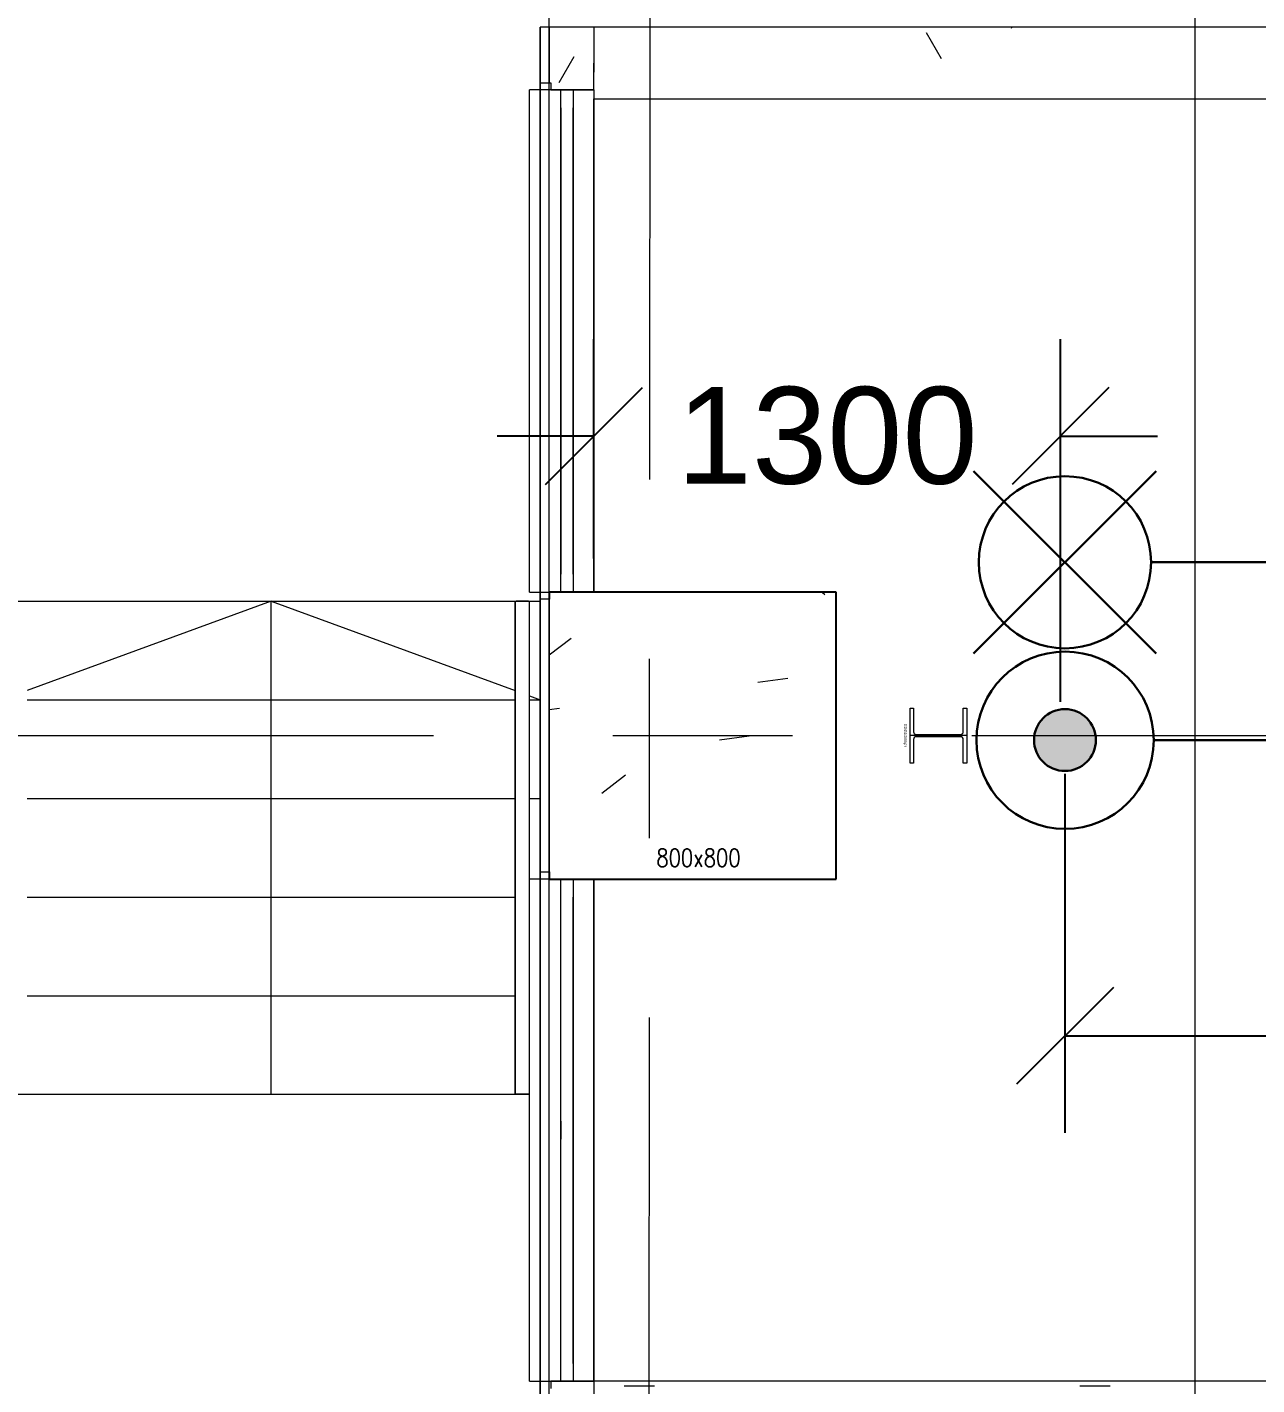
# Model space of a CAD drawing. Header units: millimetres. Extents: x -47219 to 440296, y -79832 to 7189.
# Drawn here: x -9273 to -5845, y -33835 to -30050 of the extents above; entities that cross this region are included whole.
import ezdxf

# ---------------------------------------------------------------- set-up
doc = ezdxf.new("R2010")
doc.units = ezdxf.units.MM
doc.linetypes.add('BLK_2 - 3RD STOREY  LOWER ROOF PLAN-archi clean_25 SEPT 2024$0$IDA - Grid Line', pattern=[3500, 2000, -500, 500, -500])
doc.layers.get('Defpoints').update_dxf_attribs({"color": 8, "lineweight": 9})
for name, color, linetype, lineweight in [('BLK_2 - 3RD STOREY  LOWER ROOF PLAN-archi clean_25 SEPT 2024$0$1599_DB_A_BLK2_HQ_R21-3RD STOREY 230517$0$A-_GENM----_M', 8, 'Continuous', 9), ('BLK_2 - 3RD STOREY  LOWER ROOF PLAN-archi clean_25 SEPT 2024$0$1599_DB_A_BLK2_HQ_R21-3RD STOREY 230517$0$A-_WIND----_E', 8, 'Continuous', 9), ('BLK_2 - 3RD STOREY  LOWER ROOF PLAN-archi clean_25 SEPT 2024$0$1599_DB_A_BLK2_HQ_R21-3RD STOREY 230517$0$S-_COLN----_E', 8, 'Continuous', 9), ('BLK_2 - 3RD STOREY  LOWER ROOF PLAN-archi clean_25 SEPT 2024$0$A-_FLOR----_E', 8, 'Continuous', 9), ('BLK_2 - 3RD STOREY  LOWER ROOF PLAN-archi clean_25 SEPT 2024$0$A-_GENM----_M', 8, 'Continuous', 9), ('BLK_2 - 3RD STOREY  LOWER ROOF PLAN-archi clean_25 SEPT 2024$0$A-_HANR----_E6', 8, 'Continuous', 9), ('BLK_2 - 3RD STOREY  LOWER ROOF PLAN-archi clean_25 SEPT 2024$0$A-_WALL----_E', 8, 'Continuous', 9), ('BLK_2 - 3RD STOREY  LOWER ROOF PLAN-archi clean_25 SEPT 2024$0$A-_WALL----_E-1', 8, 'Continuous', 18), ('BLK_2 - 3RD STOREY  LOWER ROOF PLAN-archi clean_25 SEPT 2024$0$A-_WALL----_H-1', 8, 'Continuous', 9), ('BLK_2 - 3RD STOREY  LOWER ROOF PLAN-archi clean_25 SEPT 2024$0$A-_WIND----_E', 8, 'Continuous', 9), ('BLK_2 - 3RD STOREY  LOWER ROOF PLAN-archi clean_25 SEPT 2024$0$S-_ANOTGRID_E-1', 8, 'BLK_2 - 3RD STOREY  LOWER ROOF PLAN-archi clean_25 SEPT 2024$0$IDA - Grid Line', 9), ('BLK_2 - 3RD STOREY  LOWER ROOF PLAN-archi clean_25 SEPT 2024$0$S-_COLN----_E', 8, 'Continuous', 9), ('BLK_2 - 3RD STOREY  LOWER ROOF PLAN-archi clean_25 SEPT 2024$0$S-_COLN----_E-1', 8, 'Continuous', 9), ('BLK_2 - 3RD STOREY  LOWER ROOF PLAN-archi clean_25 SEPT 2024$0$S-_COLN----_E-2', 8, 'Continuous', 25), ('BLK_2 - 3RD STOREY  LOWER ROOF PLAN-archi clean_25 SEPT 2024$0$S-_STRC----_A', 8, 'Continuous', 9), ('BLK_2 - 3RD STOREY  LOWER ROOF PLAN-archi clean_25 SEPT 2024$0$S-_STRC----_E', 8, 'Continuous', 9), ('M-_SPRKPIEX_E-', 1, 'Continuous', 30), ('NW_BEAM AND COLUMN', 134, 'Continuous', 5), ('S-_LINE----_N-', 140, 'Continuous', 18), ('S-TEXT', 140, 'Continuous', 18)]:
    doc.layers.add(name, color=color, linetype=linetype, lineweight=lineweight)
doc.layers.add('DIM', color=8, linetype='Continuous')
doc.styles.add('RomanS_3', font='romans__.ttf', dxfattribs={"width": 0.8, "height": 50})
doc.styles.get("Standard").update_dxf_attribs({"font": 'arial.ttf'})
doc.styles.add('Swis721 BlkCn BT', font='swissck.ttf', dxfattribs={"width": 0.65, "height": 8})
doc.dimstyles.new('DIM 150', dxfattribs={"dimscale": 1500, "dimtxt": 0.18, "dimasz": 0.18, "dimexe": 0.18, "dimexo": 0.0625, "dimgap": 0.09, "dimtad": 0, "dimtih": 1, "dimtoh": 1, "dimdec": 0, "dimzin": 0, "dimdsep": 46, "dimtxsty": 'Standard', "dimblk": 'OBLIQUE', "dimcen": 0.09, "dimadec": 0, "dimazin": 0, "dimtfac": 1, "dimtdec": 0, "dimtofl": 0, "dimtmove": 0, "dimatfit": 3, "dimfxl": 1, "dimtolj": 1, "dimtzin": 0, "dimarcsym": 0})
pattern_1 = [(0, (-131307.08, -42727.71), (1016, 254), [83.82, -678.18, 83.82, -678.18, -4064]), (0, (-131307.08, -42727.71), (1016, 254), [-1524, 83.82, -1440.18, 83.82, -678.18, -1778]), (0, (-131307.08, -42727.71), (1016, 254), [-3810, 83.82, -424.18, 83.82, -1186.18]), (120, (-130926.08, -42600.71), (-727.9705, 752.8818), [83.82, -678.18, 83.82, -678.18, -4064]), (120, (-130926.08, -42600.71), (-727.9705, 752.8818), [-1524, 83.82, -1440.18, 83.82, -678.18, -1778]), (120, (-130926.08, -42600.71), (-727.9705, 752.8818), [-3810, 83.82, -424.18, 83.82, -1186.18]), (240, (-130799.08, -42092.71), (-288.0295, -1006.8818), [83.82, -678.18, 83.82, -678.18, -4064]), (240, (-130799.08, -42092.71), (-288.0295, -1006.8818), [-1524, 83.82, -1440.18, 83.82, -678.18, -1778]), (240, (-130799.08, -42092.71), (-288.0295, -1006.8818), [-3810, 83.82, -424.18, 83.82, -1186.18])]

# ---------------------------------------------------------------- blocks, each defined once
blk = doc.blocks.new('3rd Structure')
at = {"layer": 'NW_BEAM AND COLUMN', "color": 8}
for p, q in [((-36250, -79450), (-36250, 250)), ((-36250, -79450), (-36250, 250)), ((-34450, 250), (-34450, -79450)), ((-36250, -35600), (-35450, -35600)), ((-36250, -36400), (-36250, -35600)), ((-35450, -35600), (-35450, -36400)), ((-35243.8, -36076.4), (-35243.8, -35923.5)), ((-35243.8, -35923.5), (-35234.4, -35923.5)), ((-35234.4, -35923.5), (-35234.4, -35989.1)), ((-35095.6, -35989.1), (-35095.6, -35923.5)), ((-35095.6, -35923.5), (-35086.2, -35923.5)), ((-35086.2, -35923.5), (-35086.2, -36076.4)), ((-35086.2, -36000), (-35243.8, -36000)), ((-35234.4, -36010.8), (-35234.4, -36076.4)), ((-35226.8, -35996.7), (-35103.2, -35996.7)), ((-35103.2, -36003.2), (-35226.8, -36003.2)), ((-35165, -35996.7), (-35165, -36003.2)), ((-35095.6, -36076.4), (-35095.6, -36010.8)), ((-35234.4, -36076.4), (-35243.8, -36076.4)), ((-35086.2, -36076.4), (-35095.6, -36076.4)), ((-35450, -36400), (-36250, -36400))]:
    blk.add_line(p, q, dxfattribs=at)
for centre, start, end in [((-35226.8, -35989.1), 180, 270), ((-35103.2, -35989.1), 270, 0), ((-35226.8, -36010.8), 90, 180), ((-35103.2, -36010.8), 0, 90)]:
    blk.add_arc(centre, 7.6, start, end, dxfattribs=at)
at = {"layer": 'S-TEXT', "color": 8, "insert": (-35252.9, -36000), "char_height": 8, "width": 66.67, "attachment_point": 2, "rotation": 270, "line_spacing_factor": 0.961347, "style": 'Swis721 BlkCn BT'}
blk.add_mtext('152x152x30.0 kg/m', dxfattribs=at)
at = {"layer": 'S-TEXT', "color": 8, "insert": (-35951.4, -36315.6), "char_height": 50, "width": 313.287, "attachment_point": 1, "line_spacing_factor": 0.983083, "style": 'RomanS_3'}
blk.add_mtext('800x800', dxfattribs=at)
blk = doc.blocks.new('_Oblique')
at = {"color": 0, "linetype": 'ByBlock', "lineweight": -2}
blk.add_line((-0.5, -0.5), (0.5, 0.5), dxfattribs=at)
blk = doc.blocks.new('*D110')
at = {"layer": 'Defpoints', "color": 0, "transparency": 16777216}
for p in [(-7692.9, -31189.5), (-7692.9, -31624.7), (-6392.6, -32024.7)]:
    blk.add_point(p, dxfattribs=at)
at = {"layer": 'DIM', "color": 0, "lineweight": -2, "transparency": 16777216}
for p, q in [((-7692.9, -31530.9), (-7692.9, -30919.5)), ((-6392.6, -31930.9), (-6392.6, -30919.5)), ((-7692.9, -31189.5), (-7962.9, -31189.5)), ((-6392.6, -31189.5), (-6122.6, -31189.5))]:
    blk.add_line(p, q, dxfattribs=at)
at = {"layer": 'DIM', "color": 0, "lineweight": -2, "transparency": 16777216, "xscale": 270, "yscale": 270, "zscale": 270}
blk.add_blockref('_Oblique', (-7692.9, -31189.5), dxfattribs=at)
at = {"layer": 'DIM', "color": 0, "lineweight": -2, "transparency": 16777216, "xscale": 270, "yscale": 270, "zscale": 270, "rotation": 180}
blk.add_blockref('_Oblique', (-6392.6, -31189.5), dxfattribs=at)
at = {"layer": 'DIM', "color": 0, "transparency": 16777216, "insert": (-7042.8, -31189.5), "char_height": 270, "attachment_point": 5}
blk.add_mtext('\\A1;1300', dxfattribs=at)
blk = doc.blocks.new('*D111')
at = {"layer": 'Defpoints', "color": 0, "transparency": 16777216}
for p in [(-6380.1, -32037.2), (-3879.8, -32037.2), (-3879.8, -32861.7)]:
    blk.add_point(p, dxfattribs=at)
at = {"layer": 'DIM', "color": 0, "lineweight": -2, "transparency": 16777216}
for p, q in [((-6380.1, -32130.9), (-6380.1, -33131.7)), ((-3879.8, -32130.9), (-3879.8, -33131.7)), ((-6380.1, -32861.7), (-5670, -32861.7)), ((-3879.8, -32861.7), (-4590, -32861.7))]:
    blk.add_line(p, q, dxfattribs=at)
at = {"layer": 'DIM', "color": 0, "lineweight": -2, "transparency": 16777216, "xscale": 270, "yscale": 270, "zscale": 270, "rotation": 180}
blk.add_blockref('_Oblique', (-6380.1, -32861.7), dxfattribs=at)
at = {"layer": 'DIM', "color": 0, "lineweight": -2, "transparency": 16777216, "xscale": 270, "yscale": 270, "zscale": 270}
blk.add_blockref('_Oblique', (-3879.8, -32861.7), dxfattribs=at)
at = {"layer": 'DIM', "color": 0, "transparency": 16777216, "insert": (-5130, -32861.7), "char_height": 270, "attachment_point": 5}
blk.add_mtext('\\A1;2500', dxfattribs=at)
blk = doc.blocks.new('Under B spk')
for p, q in [((318.2, -318.2), (-318.2, 318.2)), ((318.2, 318.2), (-318.2, -318.2))]:
    blk.add_line(p, q)
blk.add_circle((0, 0), 300)
blk = doc.blocks.new('ROYAL')
at = {"ltscale": 0.1}
h = blk.add_hatch(color=1, dxfattribs=at)
h.dxf.hatch_style = 1
h.paths.add_polyline_path([(16.96, 0.11, 1), (-17.09, 0.11, 1)])
at = {"layer": 'M-_SPRKPIEX_E-', "ltscale": 0.1}
for centre, radius in [((0, 0), 48.84), ((-0.07, 0.11), 17.02)]:
    blk.add_circle(centre, radius, dxfattribs=at)
blk = doc.blocks.new('BLK_2 - 3RD STOREY  LOWER ROOF PLAN-archi clean_25 SEPT 2024$0$IDA - Casement w Top Hung - 2 Panels - 1400L X 1500H - B2-AW02-3436901-BLK 2 3RD STOREY PLAN')
at = {"layer": 'BLK_2 - 3RD STOREY  LOWER ROOF PLAN-archi clean_25 SEPT 2024$0$A-_WIND----_E'}
for p, q in [((-700, 17.5), (700, 17.5)), ((-700, 17.5), (-700, -17.5)), ((-650, 17.5), (-615, 17.5)), ((-650, 17.5), (-25, 17.5)), ((-650, 17.5), (650, 17.5)), ((-650, 17.5), (650, 17.5)), ((-615, 17.5), (-35, 17.5)), ((-615, 17.5), (-60, 17.5)), ((-35, 17.5), (0, 17.5)), ((25, 17.5), (-24.9, 17.5)), ((0, 17.5), (35, 17.5)), ((25, 17.5), (650, 17.5)), ((35, 17.5), (615, 17.5)), ((60, 17.5), (615, 17.5)), ((615, 17.5), (650, 17.5)), ((700, 17.5), (700, -17.5)), ((700, -17.5), (-700, -17.5)), ((-615, -17.5), (-650, -17.5)), ((-25, -17.5), (-650, -17.5)), ((650, -17.5), (-650, -17.5)), ((-650, -17.5), (650, -17.5)), ((-35, -17.5), (-615, -17.5)), ((-60, -17.5), (-615, -17.5)), ((0, -17.5), (-35, -17.5)), ((25, -17.5), (-24.9, -17.5)), ((35, -17.5), (0, -17.5)), ((650, -17.5), (25, -17.5)), ((615, -17.5), (35, -17.5)), ((615, -17.5), (60, -17.5)), ((650, -17.5), (615, -17.5))]:
    blk.add_line(p, q, dxfattribs=at)
blk = doc.blocks.new('BLK_2 - 3RD STOREY  LOWER ROOF PLAN-archi clean_25 SEPT 2024$0$IDA - Casement w Top Hung - 2 Panels - 1400L X 1500H - B2-AW02-3436902-BLK 2 3RD STOREY PLAN')
at = {"layer": 'BLK_2 - 3RD STOREY  LOWER ROOF PLAN-archi clean_25 SEPT 2024$0$A-_WIND----_E'}
for p, q in [((-700, 17.5), (700, 17.5)), ((-700, 17.5), (-700, -17.5)), ((-615, 17.5), (-650, 17.5)), ((-650, 17.5), (-25, 17.5)), ((-650, 17.5), (650, 17.5)), ((650, 17.5), (-650, 17.5)), ((-35, 17.5), (-615, 17.5)), ((-615, 17.5), (-60, 17.5)), ((0, 17.5), (-35, 17.5)), ((-24.9, 17.5), (25, 17.5)), ((35, 17.5), (0, 17.5)), ((25, 17.5), (650, 17.5)), ((615, 17.5), (35, 17.5)), ((60, 17.5), (615, 17.5)), ((650, 17.5), (615, 17.5)), ((700, 17.5), (700, -17.5)), ((700, -17.5), (-700, -17.5)), ((-650, -17.5), (-615, -17.5)), ((-25, -17.5), (-650, -17.5)), ((650, -17.5), (-650, -17.5)), ((650, -17.5), (-650, -17.5)), ((-615, -17.5), (-35, -17.5)), ((-60, -17.5), (-615, -17.5)), ((-35, -17.5), (0, -17.5)), ((-24.9, -17.5), (25, -17.5)), ((0, -17.5), (35, -17.5)), ((650, -17.5), (25, -17.5)), ((35, -17.5), (615, -17.5)), ((615, -17.5), (60, -17.5)), ((615, -17.5), (650, -17.5))]:
    blk.add_line(p, q, dxfattribs=at)
blk = doc.blocks.new('BLK_2 - 3RD STOREY  LOWER ROOF PLAN-archi clean_25 SEPT 2024$0$Wall Motif - Type 1-2673879-BLK 2 3RD STOREY PLAN')
at = {"layer": 'BLK_2 - 3RD STOREY  LOWER ROOF PLAN-archi clean_25 SEPT 2024$0$A-_GENM----_M'}
for p, q in [((-575, 105), (825, 105)), ((-575, 105), (-575, 75)), ((-525, 105), (81.1, 105)), ((-481.1, 105), (125, 105)), ((-481.1, 105), (731.1, 105)), ((125, 105), (731.1, 105)), ((168.9, 105), (775, 105)), ((825, 75), (825, 105)), ((825, 75), (-575, 75)), ((81.1, 75), (-525, 75)), ((125, 75), (-481.1, 75)), ((731.1, 75), (-481.1, 75)), ((731.1, 75), (125, 75)), ((775, 75), (168.9, 75))]:
    blk.add_line(p, q, dxfattribs=at)
blk = doc.blocks.new('BLK_2 - 3RD STOREY  LOWER ROOF PLAN-archi clean_25 SEPT 2024$0$Top Rail Type - Top Rail_Internal_-6430707-BLK 2 3RD STOREY PLAN')
at = {"layer": 'BLK_2 - 3RD STOREY  LOWER ROOF PLAN-archi clean_25 SEPT 2024$0$A-_HANR----_E6'}
for p, q in [((93526.6, 35673.5), (93526.6, 34298.5)), ((93566.6, 34298.5), (93566.6, 35673.5))]:
    blk.add_line(p, q, dxfattribs=at)
at = {"layer": 'BLK_2 - 3RD STOREY  LOWER ROOF PLAN-archi clean_25 SEPT 2024$0$A-_HANR----_E6', "flags": 128}
for points in [[(93563.9, 35673.5), (93560.8, 35673.5), (93556.6, 35673.5), (93551.8, 35673.5), (93546.6, 35673.5), (93541.4, 35673.5), (93536.6, 35673.5), (93532.5, 35673.5), (93529.3, 35673.5)], [(93529.3, 35673.5), (93532.5, 35673.5), (93536.6, 35673.5), (93541.4, 35673.5), (93546.6, 35673.5), (93551.8, 35673.5), (93556.6, 35673.5), (93560.8, 35673.5), (93563.9, 35673.5)], [(93563.9, 34298.5), (93560.8, 34298.5), (93556.6, 34298.5), (93551.8, 34298.5), (93546.6, 34298.5), (93541.4, 34298.5), (93536.6, 34298.5), (93532.5, 34298.5), (93529.3, 34298.5)], [(93529.3, 34298.5), (93532.5, 34298.5), (93536.6, 34298.5), (93541.4, 34298.5), (93546.6, 34298.5), (93551.8, 34298.5), (93556.6, 34298.5), (93560.8, 34298.5), (93563.9, 34298.5)]]:
    blk.add_lwpolyline(points, dxfattribs=at)
blk = doc.blocks.new('BLK_2 - 3RD STOREY  LOWER ROOF PLAN-archi clean_25 SEPT 2024$0$Top Rail Type - Top Rail_Internal_-V43-BLK 2 3RD STOREY PLAN')
at = {"layer": 'BLK_2 - 3RD STOREY  LOWER ROOF PLAN-archi clean_25 SEPT 2024$0$A-_HANR----_E6'}
for p, q in [((93526.6, 35673.5), (93566.6, 35673.5)), ((93526.6, 34298.5), (93526.6, 35673.5)), ((93566.6, 34298.5), (93566.6, 35673.5)), ((93526.6, 34298.5), (93566.6, 34298.5))]:
    blk.add_line(p, q, dxfattribs=at)
blk = doc.blocks.new('BLK_2 - 3RD STOREY  LOWER ROOF PLAN-archi clean_25 SEPT 2024$0$1599_DB_A_BLK2_HQ_R21-3RD STOREY 230517$0$Wall Motif - Type 1-2673879-LINKVIEW_BLK2_3RD STOREY')
at = {"layer": 'BLK_2 - 3RD STOREY  LOWER ROOF PLAN-archi clean_25 SEPT 2024$0$1599_DB_A_BLK2_HQ_R21-3RD STOREY 230517$0$A-_GENM----_M'}
for p, q in [((-575, 105), (825, 105)), ((-575, 105), (-575, 75)), ((825, 75), (825, 105)), ((825, 75), (-575, 75))]:
    blk.add_line(p, q, dxfattribs=at)
blk = doc.blocks.new('BLK_2 - 3RD STOREY  LOWER ROOF PLAN-archi clean_25 SEPT 2024$0$1599_DB_A_BLK2_HQ_R21-3RD STOREY 230517$0$IDA - Casement w Top Hung - 2 Panels - 1400L X 1500H - B2-AW02-3436902-LINKVIEW_BLK2_3RD STOREY')
at = {"layer": 'BLK_2 - 3RD STOREY  LOWER ROOF PLAN-archi clean_25 SEPT 2024$0$1599_DB_A_BLK2_HQ_R21-3RD STOREY 230517$0$A-_WIND----_E'}
for p, q in [((-700, 17.5), (700, 17.5)), ((-700, 17.5), (-700, -17.5)), ((700, 17.5), (700, -17.5)), ((700, -17.5), (-700, -17.5))]:
    blk.add_line(p, q, dxfattribs=at)
blk = doc.blocks.new('BLK_2 - 3RD STOREY  LOWER ROOF PLAN-archi clean_25 SEPT 2024$0$1599_DB_A_BLK2_HQ_R21-3RD STOREY 230517$0$IDA - Casement w Top Hung - 2 Panels - 1400L X 1500H - B2-AW02-3436901-LINKVIEW_BLK2_3RD STOREY')
at = {"layer": 'BLK_2 - 3RD STOREY  LOWER ROOF PLAN-archi clean_25 SEPT 2024$0$1599_DB_A_BLK2_HQ_R21-3RD STOREY 230517$0$A-_WIND----_E'}
for p, q in [((-700, 17.5), (700, 17.5)), ((-700, 17.5), (-700, -17.5)), ((700, 17.5), (700, -17.5)), ((700, -17.5), (-700, -17.5))]:
    blk.add_line(p, q, dxfattribs=at)
blk = doc.blocks.new('BLK_2 - 3RD STOREY  LOWER ROOF PLAN-archi clean_25 SEPT 2024$0$sdfsdf')
at = {"layer": 'BLK_2 - 3RD STOREY  LOWER ROOF PLAN-archi clean_25 SEPT 2024$0$1599_DB_A_BLK2_HQ_R21-3RD STOREY 230517$0$S-_COLN----_E'}
h = blk.add_hatch(dxfattribs=at)
h.set_pattern_fill('FP_2', color=256, style=0, pattern_type=2)
h.set_pattern_definition(pattern_1)
h.paths.add_polyline_path([(-139104.1, -72952.4), (-139011.4, -72952.4), (-139011.4, -72777.4), (-139136.4, -72777.4), (-139136.4, -72932.4), (-139131.4, -72932.4), (-139131.4, -72952.4)], flags=0)
h = blk.add_hatch(dxfattribs=at)
h.set_pattern_fill('FP_2', color=256, style=0, pattern_type=2)
h.set_pattern_definition(pattern_1)
h.paths.add_polyline_path([(-137768.1, -72877.4), (-136786.4, -72877.4), (-136786.4, -72777.4), (-139011.4, -72777.4), (-139011.4, -72877.4)], flags=0)
h = blk.add_hatch(dxfattribs=at)
h.set_pattern_fill('FP_1', color=256, style=0, pattern_type=2)
h.set_pattern_definition([(50, (-131307.1, -42727.7), (1821.84, -159.39), [190.5, -2095.5]), (355, (-131307, -42727.7), (-352.43, 1910.57), [152.4, -1676.4]), (100.451, (-131155.3, -42741), (1469.43, 1751.17), [161.9, -1780.9]), (46.184, (-131307, -42219.7), (2710.79, -420.43), [285.75, -3143.25]), (96.636, (-131081.2, -42254.7), (2374.03, 2474.28), [242.85, -2671.35]), (351.184, (-131307, -42219.7), (2374.05, 2474.25), [228.6, -2514.6]), (21, (-131053.1, -42346.7), (1516.14, -1022.65), [190.5, -2095.5]), (326, (-131053, -42346.7), (618.02, 1841.88), [152.4, -1676.4]), (71.451, (-130926.7, -42432), (2134.17, 819.21), [161.9, -1780.9]), (37.5, (-131307.1, -42727.7), (30.886, 845.55), [83.82, -1572.26, 83.82, -1617.98, -1682.75]), (37.5, (-131307.1, -42727.7), (30.886, 845.55), [-3357.88, 83.82, -1598.93]), (7.5, (-131307.1, -42727.7), (668.197, 1001.806), [83.82, -886.46, 83.82, -1534.16, -641.35]), (7.5, (-131307.1, -42727.7), (668.197, 1001.806), [-2588.26, 83.82, -557.53]), (327.5, (-131873.5, -42727.7), (1355.91, -57.29), [83.82, -551.18, 83.82, -1897.38, -2628.9]), (327.5, (-131873.5, -42727.7), (1355.91, -57.29), [-2616.2, 83.82, -2545.08]), (317.5, (-132127.5, -42727.7), (1481.293, 254.266), [83.82, -741.68, 83.82, -1231.9, -1866.9]), (317.5, (-132127.5, -42727.7), (1481.293, 254.266), [-2141.22, 83.82, -1783.08])])
h.paths.add_polyline_path([(-139069.1, -75152.4), (-138336.4, -75152.4), (-138336.4, -74352.4), (-139136.4, -74352.4), (-139136.4, -75152.4), (-139104.1, -75152.4)], flags=0)
h = blk.add_hatch(dxfattribs=at)
h.set_pattern_fill('FP_1', color=256, style=0, pattern_type=2)
h.set_pattern_definition([(50, (-131307.1, -42727.7), (1821.84, -159.39), [190.5, -2095.5]), (355, (-131307, -42727.7), (-352.43, 1910.57), [152.4, -1676.4]), (100.451, (-131155.3, -42741), (1469.43, 1751.17), [161.9, -1780.9]), (46.184, (-131307, -42219.7), (2710.79, -420.43), [285.75, -3143.25]), (96.636, (-131081.2, -42254.7), (2374.03, 2474.28), [242.85, -2671.35]), (351.184, (-131307, -42219.7), (2374.05, 2474.25), [228.6, -2514.6]), (21, (-131053.1, -42346.7), (1516.14, -1022.65), [190.5, -2095.5]), (326, (-131053, -42346.7), (618.02, 1841.88), [152.4, -1676.4]), (71.451, (-130926.7, -42432), (2134.17, 819.21), [161.9, -1780.9]), (37.5, (-131307.1, -42727.7), (30.886, 845.55), [83.82, -1572.26, 83.82, -1617.98, -1682.75]), (37.5, (-131307.1, -42727.7), (30.886, 845.55), [-3357.88, 83.82, -1598.93]), (7.5, (-131307.1, -42727.7), (668.197, 1001.806), [83.82, -886.46, 83.82, -1534.16, -641.35]), (7.5, (-131307.1, -42727.7), (668.197, 1001.806), [-2588.26, 83.82, -557.53]), (327.5, (-131873.5, -42727.7), (1355.91, -57.29), [83.82, -551.18, 83.82, -1897.38, -2628.9]), (327.5, (-131873.5, -42727.7), (1355.91, -57.29), [-2616.2, 83.82, -2545.08]), (317.5, (-132127.5, -42727.7), (1481.293, 254.266), [83.82, -741.68, 83.82, -1231.9, -1866.9]), (317.5, (-132127.5, -42727.7), (1481.293, 254.266), [-2141.22, 83.82, -1783.08])])
h.paths.add_polyline_path([(-139069.1, -75152.4), (-138336.4, -75152.4), (-138336.4, -74352.4), (-139136.4, -74352.4), (-139136.4, -75152.4), (-139104.1, -75152.4)], flags=0)
h = blk.add_hatch(dxfattribs=at)
h.set_pattern_fill('FP_2', color=256, style=0, pattern_type=2)
h.set_pattern_definition(pattern_1)
h.paths.add_polyline_path([(-139069.1, -76819), (-139011.4, -76819), (-139011.4, -76552.4), (-139131.4, -76552.4), (-139131.4, -76572.4), (-139136.4, -76572.4), (-139136.4, -76799), (-139131.4, -76799), (-139131.4, -76819), (-139104.1, -76819)], flags=0)
h = blk.add_hatch(dxfattribs=at)
h.set_pattern_fill('FP_2', color=256, style=0, pattern_type=2)
h.set_pattern_definition(pattern_1)
h.paths.add_polyline_path([(-137768.1, -76652.4), (-136786.4, -76652.4), (-136786.4, -76552.4), (-139011.4, -76552.4), (-139011.4, -76652.4), (-138670.2, -76652.4)], flags=0)
at = {"layer": 'BLK_2 - 3RD STOREY  LOWER ROOF PLAN-archi clean_25 SEPT 2024$0$A-_WALL----_H-1'}
h = blk.add_hatch(dxfattribs=at)
h.set_pattern_fill('FP_2', color=256, style=0, pattern_type=2)
h.set_pattern_definition([(0, (2e-10, -3e-11), (1016, 254), [83.82, -678.18, 83.82, -678.18, -4064]), (0, (2e-10, -3e-11), (1016, 254), [-1524, 83.82, -1440.18, 83.82, -678.18, -1778]), (0, (2e-10, -3e-11), (1016, 254), [-3810, 83.82, -424.18, 83.82, -1186.18]), (120, (381, 127), (-727.97045, 752.8818), [83.82, -678.18, 83.82, -678.18, -4064]), (120, (381, 127), (-727.97045, 752.8818), [-1524, 83.82, -1440.18, 83.82, -678.18, -1778]), (120, (381, 127), (-727.97045, 752.8818), [-3810, 83.82, -424.18, 83.82, -1186.18]), (240, (508, 635), (-288.02955, -1006.8818), [83.82, -678.18, 83.82, -678.18, -4064]), (240, (508, 635), (-288.02955, -1006.8818), [-1524, 83.82, -1440.18, 83.82, -678.18, -1778]), (240, (508, 635), (-288.02955, -1006.8818), [-3810, 83.82, -424.18, 83.82, -1186.18])])
h.paths.add_polyline_path([(-139136.4, -83852.4), (-139011.4, -83852.4), (-139011.4, -83752.4), (-139131.4, -83752.4), (-139131.4, -83772.4), (-139136.4, -83772.4)])
h.paths.add_polyline_path([(-139069.1, -80152.4), (-139011.4, -80152.4), (-139011.4, -79885.7), (-139131.4, -79885.7), (-139131.4, -79905.7), (-139136.4, -79905.7), (-139136.4, -80132.4), (-139131.4, -80132.4), (-139131.4, -80152.4), (-139104.1, -80152.4)])
h.paths.add_polyline_path([(-139131.4, -78485.7), (-139011.4, -78485.7), (-139011.4, -78219), (-139131.4, -78219), (-139131.4, -78239), (-139136.4, -78239), (-139136.4, -78465.7), (-139131.4, -78465.7)])
h.paths.add_polyline_path([(-139131.4, -76819), (-139011.4, -76819), (-139011.4, -76552.4), (-139131.4, -76552.4), (-139131.4, -76572.4), (-139136.4, -76572.4), (-139136.4, -76799), (-139131.4, -76799)])
h.paths.add_polyline_path([(-139069.1, -72952.4), (-139011.4, -72952.4), (-139011.4, -72777.4), (-139136.4, -72777.4), (-139136.4, -72932.4), (-139131.4, -72932.4), (-139131.4, -72952.4), (-139104.1, -72952.4)])
at = {"layer": 'BLK_2 - 3RD STOREY  LOWER ROOF PLAN-archi clean_25 SEPT 2024$0$S-_COLN----_E-1'}
h = blk.add_hatch(dxfattribs=at)
h.set_pattern_fill('FP_1', color=256, style=0, pattern_type=2)
h.set_pattern_definition([(50, (2e-10, -3e-11), (1821.841, -159.39), [190.5, -2095.5]), (355, (2e-10, -3e-11), (-352.428, 1910.567), [152.4, -1676.4]), (100.451, (151.8, -13.3), (1469.426, 1751.166), [161.9, -1780.9]), (46.184, (2e-10, 508), (2710.79, -420.428), [285.75, -3143.25]), (96.636, (226, 473), (2374.026, 2474.276), [242.85, -2671.35]), (351.184, (2e-10, 508), (2374.05, 2474.253), [228.6, -2514.6]), (21, (254, 381), (1516.143, -1022.652), [190.5, -2095.5]), (326, (254, 381), (618.02, 1841.88), [152.4, -1676.4]), (71.451, (380.3, 295.8), (2134.171, 819.212), [161.9, -1780.9]), (37.5, (2e-10, -3e-11), (30.886, 845.5504), [83.82, -1572.26, 83.82, -1617.98, -1682.75]), (37.5, (2e-10, -3e-11), (30.886, 845.5504), [-3357.88, 83.82, -1598.93]), (7.5, (2e-10, -3e-11), (668.1966, 1001.806), [83.82, -886.46, 83.82, -1534.16, -641.35]), (7.5, (2e-10, -3e-11), (668.1966, 1001.806), [-2588.26, 83.82, -557.53]), (327.5, (-566.4, -3e-11), (1355.9093, -57.2896), [83.82, -551.18, 83.82, -1897.38, -2628.9]), (327.5, (-566.4, -3e-11), (1355.9093, -57.2896), [-2616.2, 83.82, -2545.08]), (317.5, (-820.4, -3e-11), (1481.293, 254.266), [83.82, -741.68, 83.82, -1231.9, -1866.9]), (317.5, (-820.4, -3e-11), (1481.293, 254.266), [-2141.22, 83.82, -1783.08])])
h.paths.add_polyline_path([(-138336.4, -75152.4), (-138336.4, -74352.4), (-139136.4, -74352.4), (-139136.4, -75152.4), (-138645.9, -75152.4)])
at = {"layer": 'BLK_2 - 3RD STOREY  LOWER ROOF PLAN-archi clean_25 SEPT 2024$0$1599_DB_A_BLK2_HQ_R21-3RD STOREY 230517$0$S-_COLN----_E'}
for p, q in [((-139161.4, -72777.4), (-139161.4, -72932.4)), ((-139011.4, -72777.4), (-139161.4, -72777.4)), ((-139136.4, -72777.4), (-139136.4, -72932.4)), ((-139011.4, -72777.4), (-139011.4, -72877.4)), ((-133386.4, -72777.4), (-139011.4, -72777.4)), ((-139011.4, -72952.4), (-139011.4, -72877.4)), ((-139161.4, -72932.4), (-139131.4, -72932.4)), ((-139161.4, -72932.4), (-139161.4, -72952.4)), ((-139131.4, -72932.4), (-139131.4, -72952.4)), ((-139161.4, -74352.4), (-139161.4, -72952.4)), ((-139131.4, -72952.4), (-139161.4, -72952.4)), ((-139131.4, -72952.4), (-139104.1, -72952.4)), ((-139069.1, -72952.4), (-139011.4, -72952.4)), ((-139011.4, -72952.4), (-139011.4, -74352.4)), ((-139011.4, -72977.4), (-133386.4, -72977.4)), ((-139161.4, -74352.4), (-139136.4, -74352.4)), ((-139161.4, -74352.4), (-139161.4, -74372.4)), ((-139136.4, -74372.4), (-139161.4, -74372.4)), ((-139161.4, -74372.4), (-139161.4, -75132.4)), ((-139136.4, -74352.4), (-139136.4, -74372.4)), ((-139104.1, -74352.4), (-139136.4, -74352.4)), ((-139136.4, -75132.4), (-139136.4, -74372.4)), ((-139136.4, -74372.4), (-139136.4, -75132.4)), ((-138336.4, -74352.4), (-139069.1, -74352.4)), ((-138336.4, -75152.4), (-138336.4, -74352.4)), ((-138336.4, -75152.4), (-138336.4, -74352.4)), ((-139161.4, -75132.4), (-139136.4, -75132.4)), ((-139161.4, -75132.4), (-139161.4, -75152.4)), ((-139161.4, -76552.4), (-139161.4, -75152.4)), ((-139136.4, -75152.4), (-139161.4, -75152.4)), ((-139136.4, -75132.4), (-139136.4, -75152.4)), ((-139136.4, -75152.4), (-139104.1, -75152.4)), ((-139069.1, -75152.4), (-138336.4, -75152.4)), ((-138336.4, -75152.4), (-139011.4, -75152.4)), ((-139011.4, -75152.4), (-139011.4, -76652.4)), ((-139161.4, -76552.4), (-139131.4, -76552.4)), ((-139161.4, -76552.4), (-139161.4, -76572.4)), ((-139131.4, -76552.4), (-139131.4, -76572.4)), ((-139104.1, -76552.4), (-139131.4, -76552.4)), ((-139011.4, -76552.4), (-139069.1, -76552.4)), ((-132686.4, -76552.4), (-139011.4, -76552.4))]:
    blk.add_line(p, q, dxfattribs=at)
for points in [[(-139011.4, -74352.4), (-139011.4, -72977.4), (-134364.8, -72977.4), (-134364.8, -75402.4)], [(-134364.8, -76352.4), (-134364.8, -76552.4), (-139011.4, -76552.4), (-139011.4, -75152.4)]]:
    blk.add_lwpolyline(points, dxfattribs=at)
at = {"layer": 'BLK_2 - 3RD STOREY  LOWER ROOF PLAN-archi clean_25 SEPT 2024$0$A-_FLOR----_E'}
for p, q in [((-139161.4, -72777.4), (-139161.4, -83852.4)), ((-139161.4, -74077.4), (-139161.4, -72777.4)), ((-139161.4, -81256.8), (-139161.4, -75448))]:
    blk.add_line(p, q, dxfattribs=at)
at = {"layer": 'BLK_2 - 3RD STOREY  LOWER ROOF PLAN-archi clean_25 SEPT 2024$0$A-_WALL----_E'}
for p, q in [((-139161.4, -72902.4), (-139161.4, -72777.4)), ((-139136.4, -72777.4), (-139136.4, -72932.4)), ((-139011.4, -72777.4), (-139011.4, -72902.4)), ((-139131.4, -72952.4), (-139161.4, -72952.4)), ((-139161.4, -74352.4), (-139161.4, -72952.4)), ((-139011.4, -72952.4), (-139131.4, -72952.4)), ((-139011.4, -72952.4), (-139011.4, -74352.4)), ((-139161.4, -74352.4), (-139011.4, -74352.4)), ((-139136.4, -75132.4), (-139136.4, -74372.4)), ((-139011.4, -75152.4), (-139161.4, -75152.4)), ((-139161.4, -76552.4), (-139161.4, -75152.4)), ((-139011.4, -75152.4), (-139011.4, -76552.4)), ((-139161.4, -76552.4), (-139131.4, -76552.4)), ((-139131.4, -76552.4), (-139011.4, -76552.4))]:
    blk.add_line(p, q, dxfattribs=at)
at = {"layer": 'BLK_2 - 3RD STOREY  LOWER ROOF PLAN-archi clean_25 SEPT 2024$0$A-_WALL----_E-1'}
for p, q in [((-139011.4, -72777.4), (-139161.4, -72777.4)), ((-139161.4, -72777.4), (-139161.4, -72932.4)), ((-139011.4, -72952.4), (-139011.4, -72877.4)), ((-139161.4, -72932.4), (-139131.4, -72932.4)), ((-139131.4, -72932.4), (-139131.4, -72952.4)), ((-139131.4, -72952.4), (-139011.4, -72952.4)), ((-139161.4, -74372.4), (-139161.4, -75132.4)), ((-139136.4, -74372.4), (-139161.4, -74372.4)), ((-139161.4, -75132.4), (-139136.4, -75132.4)), ((-139011.4, -76552.4), (-139131.4, -76552.4)), ((-139131.4, -76552.4), (-139131.4, -76572.4))]:
    blk.add_line(p, q, dxfattribs=at)
at = {"layer": 'BLK_2 - 3RD STOREY  LOWER ROOF PLAN-archi clean_25 SEPT 2024$0$S-_COLN----_E'}
blk.add_line((-139136.4, -74372.4), (-139136.4, -75132.4), dxfattribs=at)
at = {"layer": 'BLK_2 - 3RD STOREY  LOWER ROOF PLAN-archi clean_25 SEPT 2024$0$S-_COLN----_E-2'}
for p, q in [((-138336.4, -74352.4), (-139136.4, -74352.4)), ((-139136.4, -74352.4), (-139136.4, -74372.4)), ((-138336.4, -75152.4), (-138336.4, -74352.4)), ((-139136.4, -75132.4), (-139136.4, -75152.4)), ((-139136.4, -75152.4), (-138336.4, -75152.4))]:
    blk.add_line(p, q, dxfattribs=at)
at = {"layer": 'BLK_2 - 3RD STOREY  LOWER ROOF PLAN-archi clean_25 SEPT 2024$0$S-_STRC----_A'}
blk.add_line((-139191.4, -74641.4), (-139161.4, -74652.4), dxfattribs=at)
at = {"layer": 'BLK_2 - 3RD STOREY  LOWER ROOF PLAN-archi clean_25 SEPT 2024$0$S-_STRC----_E'}
for p, q in [((-139161.4, -74377.4), (-139161.4, -74077.4)), ((-139161.4, -74652.4), (-139161.4, -74377.4)), ((-139191.4, -74652.4), (-139161.4, -74652.4)), ((-139161.4, -74927.4), (-139161.4, -74652.4)), ((-139191.4, -74927.4), (-139161.4, -74927.4)), ((-139161.4, -75202.4), (-139161.4, -74927.4)), ((-139161.4, -75477.4), (-139161.4, -75202.4)), ((-139161.4, -75752.4), (-139161.4, -75477.4))]:
    blk.add_line(p, q, dxfattribs=at)
at = {"layer": 'BLK_2 - 3RD STOREY  LOWER ROOF PLAN-archi clean_25 SEPT 2024$0$1599_DB_A_BLK2_HQ_R21-3RD STOREY 230517$0$S-_COLN----_E'}
for name, p, rotation in [('BLK_2 - 3RD STOREY  LOWER ROOF PLAN-archi clean_25 SEPT 2024$0$1599_DB_A_BLK2_HQ_R21-3RD STOREY 230517$0$Wall Motif - Type 1-2673879-LINKVIEW_BLK2_3RD STOREY', (-139086.4, -73777.4), 90), ('BLK_2 - 3RD STOREY  LOWER ROOF PLAN-archi clean_25 SEPT 2024$0$1599_DB_A_BLK2_HQ_R21-3RD STOREY 230517$0$IDA - Casement w Top Hung - 2 Panels - 1400L X 1500H - B2-AW02-3436902-LINKVIEW_BLK2_3RD STOREY', (-139086.6, -73652.4), 270), ('BLK_2 - 3RD STOREY  LOWER ROOF PLAN-archi clean_25 SEPT 2024$0$1599_DB_A_BLK2_HQ_R21-3RD STOREY 230517$0$Wall Motif - Type 1-2673879-LINKVIEW_BLK2_3RD STOREY', (-139086.4, -75977.4), 90), ('BLK_2 - 3RD STOREY  LOWER ROOF PLAN-archi clean_25 SEPT 2024$0$1599_DB_A_BLK2_HQ_R21-3RD STOREY 230517$0$IDA - Casement w Top Hung - 2 Panels - 1400L X 1500H - B2-AW02-3436901-LINKVIEW_BLK2_3RD STOREY', (-139086.6, -75852.4), 90)]:
    blk.add_blockref(name, p, dxfattribs=dict(at, rotation=rotation))
at = {"layer": 'BLK_2 - 3RD STOREY  LOWER ROOF PLAN-archi clean_25 SEPT 2024$0$A-_GENM----_M', "rotation": 90}
for p in [(-139086.4, -73777.4), (-139086.4, -75977.4)]:
    blk.add_blockref('BLK_2 - 3RD STOREY  LOWER ROOF PLAN-archi clean_25 SEPT 2024$0$Wall Motif - Type 1-2673879-BLK 2 3RD STOREY PLAN', p, dxfattribs=at)
at = {"layer": 'BLK_2 - 3RD STOREY  LOWER ROOF PLAN-archi clean_25 SEPT 2024$0$A-_HANR----_E6'}
for name in ['BLK_2 - 3RD STOREY  LOWER ROOF PLAN-archi clean_25 SEPT 2024$0$Top Rail Type - Top Rail_Internal_-6430707-BLK 2 3RD STOREY PLAN', 'BLK_2 - 3RD STOREY  LOWER ROOF PLAN-archi clean_25 SEPT 2024$0$Top Rail Type - Top Rail_Internal_-V43-BLK 2 3RD STOREY PLAN']:
    blk.add_blockref(name, (-232758, -110050.9), dxfattribs=at)
at = {"layer": 'BLK_2 - 3RD STOREY  LOWER ROOF PLAN-archi clean_25 SEPT 2024$0$A-_WIND----_E'}
for name, p, rotation in [('BLK_2 - 3RD STOREY  LOWER ROOF PLAN-archi clean_25 SEPT 2024$0$IDA - Casement w Top Hung - 2 Panels - 1400L X 1500H - B2-AW02-3436902-BLK 2 3RD STOREY PLAN', (-139086.6, -73652.4), 270), ('BLK_2 - 3RD STOREY  LOWER ROOF PLAN-archi clean_25 SEPT 2024$0$IDA - Casement w Top Hung - 2 Panels - 1400L X 1500H - B2-AW02-3436901-BLK 2 3RD STOREY PLAN', (-139086.6, -75852.4), 90)]:
    blk.add_blockref(name, p, dxfattribs=dict(at, rotation=rotation))
blk = doc.blocks.new('BLK_2 - 3RD STOREY  LOWER ROOF PLAN-archi clean_25 SEPT 2024')
at = {"layer": 'BLK_2 - 3RD STOREY  LOWER ROOF PLAN-archi clean_25 SEPT 2024$0$A-_WALL----_E'}
h = blk.add_hatch(dxfattribs=at)
h.set_pattern_fill('FP_1', color=256, style=0, pattern_type=2)
h.set_pattern_definition([(50, (-131307.1, -42727.7), (1821.84, -159.39), [190.5, -2095.5]), (355, (-131307, -42727.7), (-352.43, 1910.57), [152.4, -1676.4]), (100.451, (-131155.3, -42741), (1469.43, 1751.17), [161.9, -1780.9]), (46.184, (-131307, -42219.7), (2710.79, -420.43), [285.75, -3143.25]), (96.636, (-131081.2, -42254.7), (2374.03, 2474.28), [242.85, -2671.35]), (351.184, (-131307, -42219.7), (2374.05, 2474.25), [228.6, -2514.6]), (21, (-131053.1, -42346.7), (1516.14, -1022.65), [190.5, -2095.5]), (326, (-131053, -42346.7), (618.02, 1841.88), [152.4, -1676.4]), (71.451, (-130926.7, -42432), (2134.17, 819.21), [161.9, -1780.9]), (37.5, (-131307.1, -42727.7), (30.886, 845.55), [83.82, -1572.26, 83.82, -1617.98, -1682.75]), (37.5, (-131307.1, -42727.7), (30.886, 845.55), [-3357.88, 83.82, -1598.93]), (7.5, (-131307.1, -42727.7), (668.197, 1001.806), [83.82, -886.46, 83.82, -1534.16, -641.35]), (7.5, (-131307.1, -42727.7), (668.197, 1001.806), [-2588.26, 83.82, -557.53]), (327.5, (-131873.5, -42727.7), (1355.91, -57.29), [83.82, -551.18, 83.82, -1897.38, -2628.9]), (327.5, (-131873.5, -42727.7), (1355.91, -57.29), [-2616.2, 83.82, -2545.08]), (317.5, (-132127.5, -42727.7), (1481.293, 254.266), [83.82, -741.68, 83.82, -1231.9, -1866.9]), (317.5, (-132127.5, -42727.7), (1481.293, 254.266), [-2141.22, 83.82, -1783.08])])
h.paths.add_polyline_path([(-139069.1, -75152.4), (-138336.4, -75152.4), (-138336.4, -74352.4), (-139136.4, -74352.4), (-139136.4, -75152.4), (-139104.1, -75152.4)], flags=0)
h = blk.add_hatch(dxfattribs=at)
h.set_pattern_fill('FP_1', color=256, style=0, pattern_type=2)
h.set_pattern_definition([(50, (0, 0), (1821.841, -159.39), [190.5, -2095.5]), (355, (0, 0), (-352.428, 1910.567), [152.4, -1676.4]), (100.451, (151.8, -13.3), (1469.426, 1751.166), [161.9, -1780.9]), (46.184, (0, 508), (2710.79, -420.428), [285.75, -3143.25]), (96.636, (226, 473), (2374.026, 2474.276), [242.85, -2671.35]), (351.184, (0, 508), (2374.05, 2474.253), [228.6, -2514.6]), (21, (254, 381), (1516.143, -1022.652), [190.5, -2095.5]), (326, (254, 381), (618.02, 1841.88), [152.4, -1676.4]), (71.451, (380.3, 295.8), (2134.171, 819.212), [161.9, -1780.9]), (37.5, (0, 0), (30.886, 845.5504), [83.82, -1572.26, 83.82, -1617.98, -1682.75]), (37.5, (0, 0), (30.886, 845.5504), [-3357.88, 83.82, -1598.93]), (7.5, (0, 0), (668.1966, 1001.806), [83.82, -886.46, 83.82, -1534.16, -641.35]), (7.5, (0, 0), (668.1966, 1001.806), [-2588.26, 83.82, -557.53]), (327.5, (-566.4, 0), (1355.9093, -57.2896), [83.82, -551.18, 83.82, -1897.38, -2628.9]), (327.5, (-566.4, 0), (1355.9093, -57.2896), [-2616.2, 83.82, -2545.08]), (317.5, (-820.4, 0), (1481.293, 254.266), [83.82, -741.68, 83.82, -1231.9, -1866.9]), (317.5, (-820.4, 0), (1481.293, 254.266), [-2141.22, 83.82, -1783.08])])
h.paths.add_polyline_path([(-138336.4, -75152.4), (-138336.4, -74352.4), (-139136.4, -74352.4), (-139136.4, -75152.4), (-138645.9, -75152.4)])
for p, q in [((-139161.4, -74352.4), (-139136.4, -74352.4)), ((-139161.4, -74352.4), (-139161.4, -74372.4)), ((-139161.4, -74352.4), (-139011.4, -74352.4)), ((-139136.4, -74372.4), (-139161.4, -74372.4)), ((-139161.4, -74372.4), (-139161.4, -75132.4)), ((-139161.4, -74372.4), (-139161.4, -75132.4)), ((-139136.4, -74372.4), (-139161.4, -74372.4)), ((-139136.4, -74352.4), (-139136.4, -74372.4)), ((-139104.1, -74352.4), (-139136.4, -74352.4)), ((-138336.4, -74352.4), (-139136.4, -74352.4)), ((-139136.4, -74352.4), (-139136.4, -74372.4)), ((-139136.4, -75132.4), (-139136.4, -74372.4)), ((-139136.4, -74372.4), (-139136.4, -75132.4)), ((-139136.4, -74372.4), (-139136.4, -75132.4)), ((-139136.4, -75132.4), (-139136.4, -74372.4)), ((-138336.4, -74352.4), (-139069.1, -74352.4)), ((-138336.4, -75152.4), (-138336.4, -74352.4)), ((-138336.4, -75152.4), (-138336.4, -74352.4)), ((-140661.4, -74377.4), (-139161.4, -74377.4)), ((-139911.4, -74377.4), (-140591.4, -74626.7)), ((-139911.4, -74652.4), (-139911.4, -74377.4)), ((-139911.4, -74377.4), (-139231.4, -74626.7)), ((-139161.4, -74652.4), (-139161.4, -74377.4)), ((-140591.4, -74652.4), (-139231.4, -74652.4)), ((-139911.4, -74927.4), (-139911.4, -74652.4)), ((-139191.4, -74641.4), (-139161.4, -74652.4)), ((-139191.4, -74652.4), (-139161.4, -74652.4)), ((-139161.4, -74927.4), (-139161.4, -74652.4)), ((-140591.4, -74927.4), (-139231.4, -74927.4)), ((-139911.4, -75202.4), (-139911.4, -74927.4)), ((-139191.4, -74927.4), (-139161.4, -74927.4)), ((-139161.4, -75202.4), (-139161.4, -74927.4)), ((-139161.4, -75132.4), (-139136.4, -75132.4)), ((-139161.4, -75132.4), (-139161.4, -75152.4)), ((-139161.4, -75132.4), (-139136.4, -75132.4)), ((-139136.4, -75152.4), (-139161.4, -75152.4)), ((-139011.4, -75152.4), (-139161.4, -75152.4)), ((-139136.4, -75132.4), (-139136.4, -75152.4)), ((-139136.4, -75132.4), (-139136.4, -75152.4)), ((-139136.4, -75152.4), (-139104.1, -75152.4)), ((-139136.4, -75152.4), (-138336.4, -75152.4)), ((-139069.1, -75152.4), (-138336.4, -75152.4)), ((-140591.4, -75202.4), (-139231.4, -75202.4)), ((-139911.4, -75477.4), (-139911.4, -75202.4)), ((-140591.4, -75477.4), (-139231.4, -75477.4)), ((-139911.4, -75752.4), (-139911.4, -75477.4)), ((-140661.4, -75752.4), (-139191.4, -75752.4))]:
    blk.add_line(p, q, dxfattribs=at)
at = {"layer": 'BLK_2 - 3RD STOREY  LOWER ROOF PLAN-archi clean_25 SEPT 2024$0$S-_ANOTGRID_E-1'}
for p, q in [((-138834.4, -37038.2), (-138886.4, -122559.3)), ((-141458.5, -74752.4), (-96554.5, -74752.4))]:
    blk.add_line(p, q, dxfattribs=at)
at = {"layer": 'BLK_2 - 3RD STOREY  LOWER ROOF PLAN-archi clean_25 SEPT 2024$0$A-_WALL----_E'}
blk.add_blockref('BLK_2 - 3RD STOREY  LOWER ROOF PLAN-archi clean_25 SEPT 2024$0$sdfsdf', (0, 0), dxfattribs=at)

msp = doc.modelspace()

# ---------------------------------------------------------------- linework, layer by layer
at = {"layer": 'M-_SPRKPIEX_E-'}
for p, q in [((-6140.1, -31541.6), (-804.3, -31541.6)), ((-4126.7, -32037.2), (-6132.5, -32037.2))]:
    msp.add_line(p, q, dxfattribs=at)

# ---------------------------------------------------------------- block references
msp.add_blockref('BLK_2 - 3RD STOREY  LOWER ROOF PLAN-archi clean_25 SEPT 2024', (131318.5, 42727.7), dxfattribs=at)
for name, p, xscale, yscale, zscale in [('Under B spk', (-6380.1, -31541.6), 0.8, 0.8, 0.8), ('ROYAL', (-6379.8, -32037.7), 5.0625, 5.0625, 5.0625)]:
    msp.add_blockref(name, p, dxfattribs=dict(at, xscale=xscale, yscale=yscale, zscale=zscale))
at = {"layer": 'S-_LINE----_N-'}
msp.add_blockref('3rd Structure', (28432.1, 3975.3), dxfattribs=at)

# ---------------------------------------------------------------- dimensions: what is measured, and where the dimension line sits
at = {"layer": 'DIM'}
for base, p1, p2, picture, middle in [((-7692.9, -31189.5), (-6392.6, -32024.7), (-7692.9, -31624.7), '*D110', (-7042.8, -31189.5)), ((-3879.8, -32861.7), (-6380.1, -32037.2), (-3879.8, -32037.2), '*D111', (-5130, -32861.7))]:
    dim = msp.add_linear_dim(base=base, p1=p1, p2=p2, dimstyle='DIM 150', dxfattribs=at)
    dim.commit()
    dim.dimension.update_dxf_attribs({"geometry": picture, "text_midpoint": middle})

doc.saveas('drawing.dxf')
